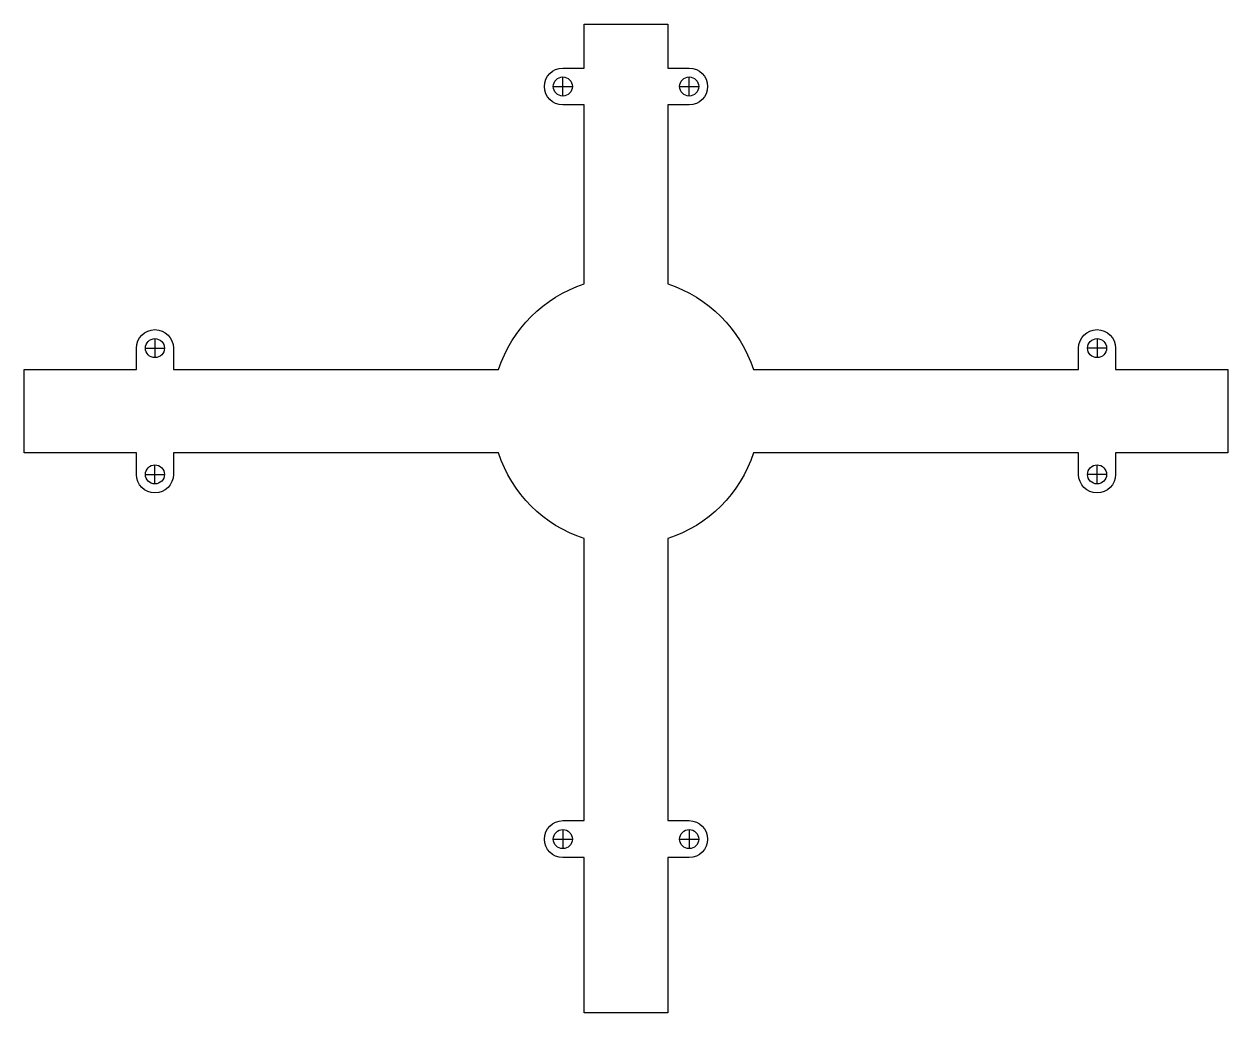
# Model space of a CAD drawing. Header units: millimetres. Extents: x -101 to 101, y -101 to 65.
import ezdxf

# ---------------------------------------------------------------- set-up
doc = ezdxf.new("R2010")
doc.units = ezdxf.units.MM
doc.layers.get('0').update_dxf_attribs({"linetype": 'CONTINUOUS'})

msp = doc.modelspace()

# ---------------------------------------------------------------- linework, layer by layer
for p, q in [((-10.6, 52.92), (-10.6, 56.12)), ((10.6, 52.92), (10.6, 56.12)), ((-12.2, 54.52), (-9, 54.52)), ((9, 54.52), (12.2, 54.52)), ((-79.04, 12.2), (-79.04, 9)), ((79.04, 12.2), (79.04, 9)), ((-80.64, 10.6), (-77.44, 10.6)), ((80.64, 10.6), (77.44, 10.6)), ((-79.04, -12.2), (-79.04, -9)), ((79.04, -12.2), (79.04, -9)), ((-80.64, -10.6), (-77.44, -10.6)), ((80.64, -10.6), (77.44, -10.6)), ((-10.6, -70.22), (-10.6, -73.42)), ((10.6, -70.22), (10.6, -73.42)), ((-12.2, -71.82), (-9, -71.82)), ((9, -71.82), (12.2, -71.82))]:
    msp.add_line(p, q)
msp.add_lwpolyline([(-101, -7), (-101, 7), (-82.14, 7), (-82.14, 10.6, -1), (-75.94, 10.6), (-75.94, 7), (-21.38, 7, -0.238914), (-7, 21.38), (-7, 51.42), (-10.6, 51.42, -1), (-10.6, 57.62), (-7, 57.62), (-7, 65), (7, 65), (7, 57.62), (10.6, 57.62, -1), (10.6, 51.42), (7, 51.42), (7, 21.38, -0.238914), (21.38, 7), (75.94, 7), (75.94, 10.6, -1), (82.14, 10.6), (82.14, 7), (101, 7), (101, -7), (82.14, -7), (82.14, -10.6, -1), (75.94, -10.6), (75.94, -7), (68.72, -7), (21.38, -7, -0.238914), (7, -21.38), (7, -68.72), (10.6, -68.72, -1), (10.6, -74.92), (7, -74.92), (7, -101), (-7, -101), (-7, -74.92), (-10.6, -74.92, -1), (-10.6, -68.72), (-7, -68.72), (-7, -21.38, -0.238914), (-21.38, -7), (-75.94, -7), (-75.94, -10.6, -1), (-82.14, -10.6), (-82.14, -7)], format="xyb", close=True)
for centre in [(-10.6, 54.52), (-10.6, 54.52), (10.6, 54.52), (10.6, 54.52), (-79.04, 10.6), (-79.04, 10.6), (79.04, 10.6), (-79.04, -10.6), (79.04, -10.6), (-10.6, -71.82), (-10.6, -71.82), (10.6, -71.82), (10.6, -71.82)]:
    msp.add_circle(centre, 1.6)

doc.saveas('drawing.dxf')
